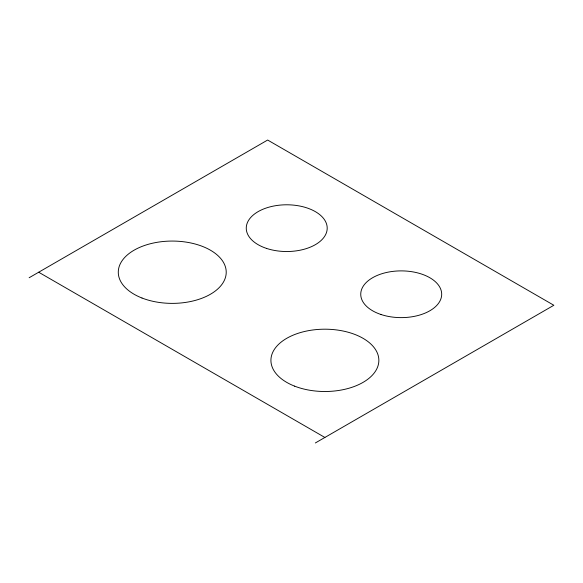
<?xml version="1.0" encoding="UTF-8"?>
<svg xmlns="http://www.w3.org/2000/svg" width="583" height="583" viewBox="0 0 583 583"><rect width="100%" height="100%" fill="white"/><g stroke="black" fill="none" stroke-linecap="round" stroke-linejoin="round"><path stroke-width="0.87" d="M29.15 277.734L267.648 140.037L553.85 305.266L315.352 442.963M38.689 272.225L324.891 437.461M142.004 298.022A53.964 31.154 0 0 0 226.08 274.447A53.964 31.154 0 0 0 148.672 244.197A53.964 31.154 0 0 0 142.004 298.022M294.641 386.15A53.964 31.154 0 0 0 378.717 362.568A53.964 31.154 0 0 0 301.309 332.325A53.964 31.154 0 0 0 294.641 386.15M380.976 314.492A40.475 23.371 0 0 0 441.688 294.255A40.475 23.371 0 0 0 380.976 274.017A40.475 23.371 0 0 0 380.976 314.492M266.489 248.394A40.475 23.371 0 0 0 327.201 228.157A40.475 23.371 0 0 0 266.489 207.92A40.475 23.371 0 0 0 266.489 248.394"/></g></svg>
